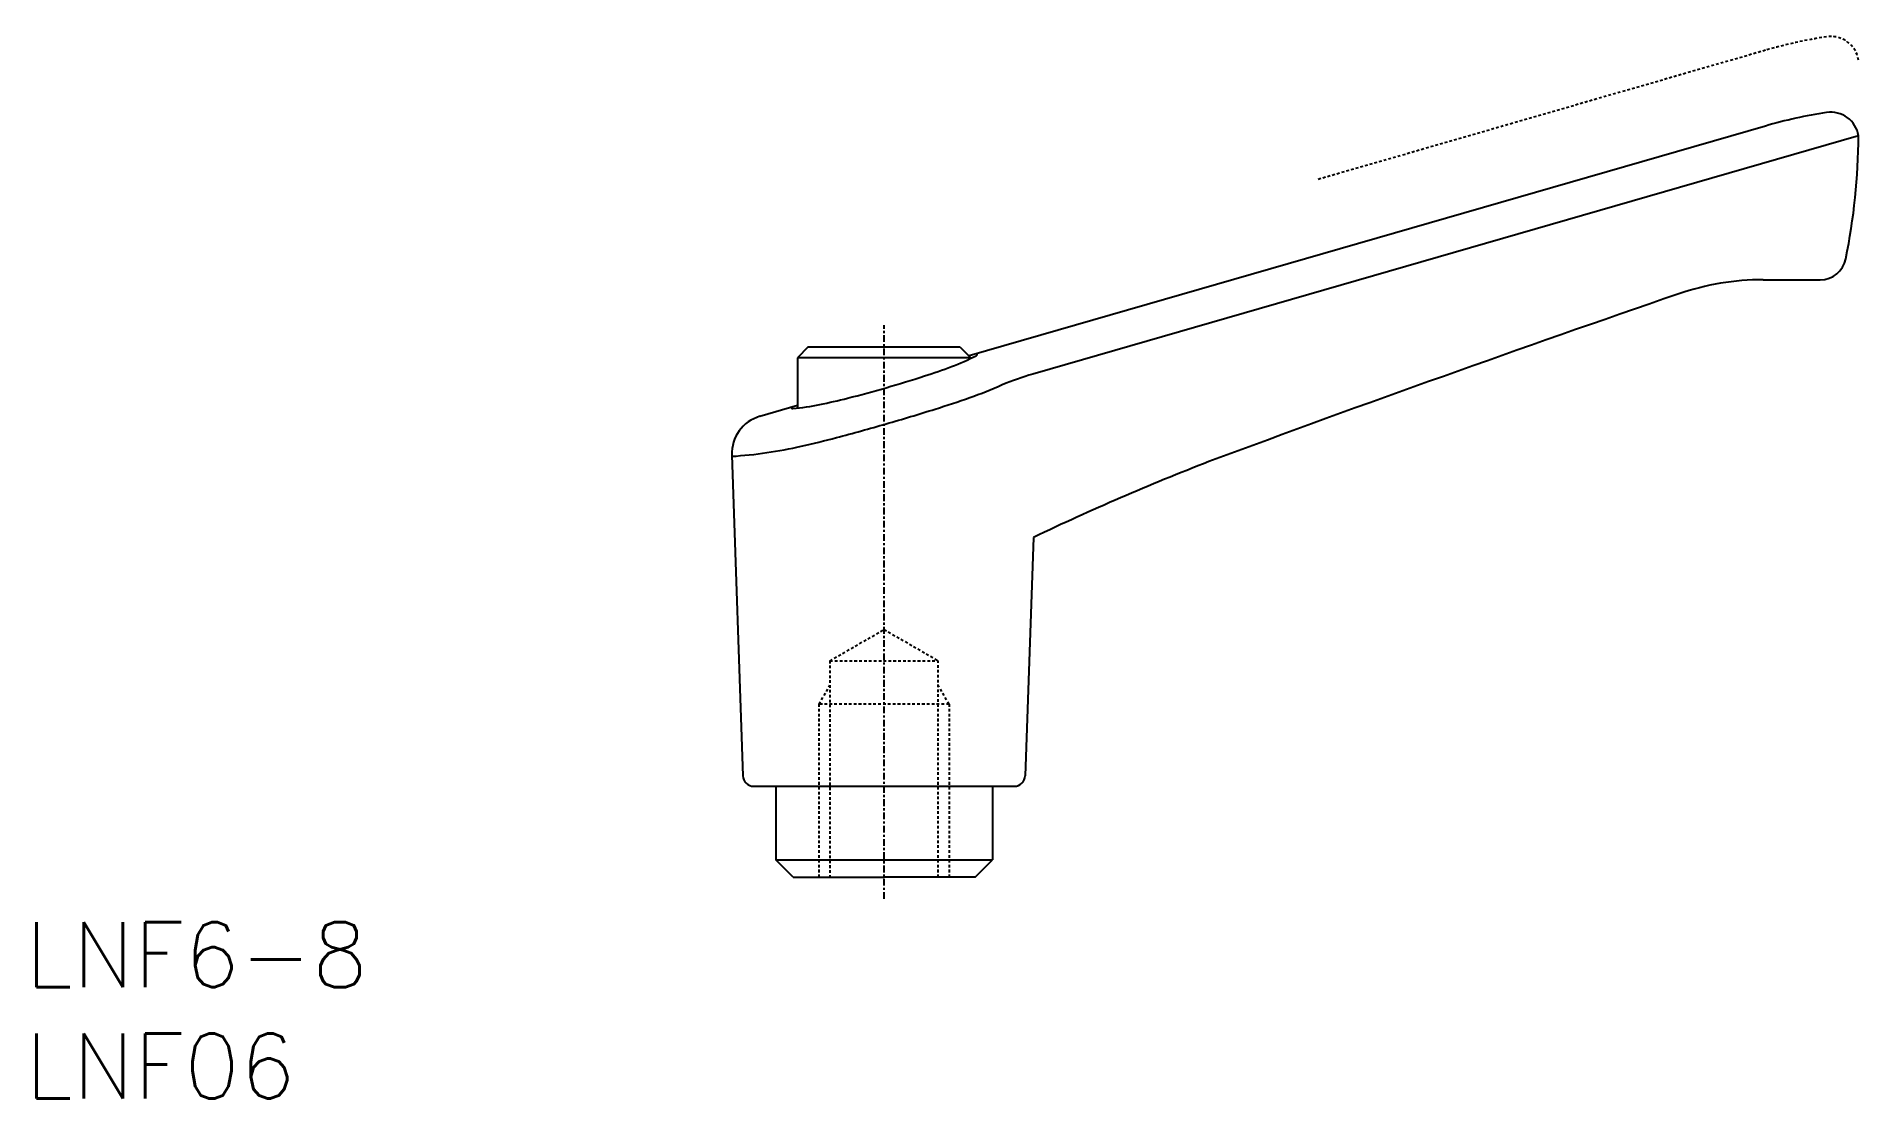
# Model space of a CAD drawing. Extents: x 8.4 to 92.6, y 35.1 to 84.2.
import ezdxf
from ezdxf.enums import TextEntityAlignment as Align

# ---------------------------------------------------------------- set-up
doc = ezdxf.new("R2010")
doc.units = 0
doc.header["$LTSCALE"] = 0.25
doc.linetypes.add('CENTER', pattern=[2, 1.25, -0.25, 0.25, -0.25])
doc.linetypes.add('DASHED', pattern=[0.75, 0.5, -0.25])
doc.layers.get('0').update_dxf_attribs({"linetype": 'CONTINUOUS'})
doc.layers.add('CENTER', color=1, linetype='CENTER')
doc.styles.get("Standard").update_dxf_attribs({"font": 'TXT.shx'})

msp = doc.modelspace()

# ---------------------------------------------------------------- linework, layer by layer
at = {"color": 3, "linetype": 'DASHED'}
for p, q in [((88.253, 83.54), (67.553, 77.562)), ((45.053, 55.34), (47.553, 56.784)), ((47.553, 56.784), (50.053, 55.34)), ((45.053, 55.34), (45.053, 45.34)), ((45.053, 55.34), (50.053, 55.34)), ((50.053, 45.34), (50.053, 55.34)), ((44.553, 53.34), (45.053, 54.206)), ((50.553, 53.34), (50.053, 54.206)), ((44.553, 45.34), (44.553, 53.34)), ((50.553, 53.34), (44.553, 53.34)), ((50.553, 53.34), (50.553, 45.34))]:
    msp.add_line(p, q, dxfattribs=at)
at = {"color": 7, "linetype": 'CONTINUOUS'}
for p, q in [((88.253, 80.04), (51.475, 69.419)), ((92.553, 79.59), (54.42, 68.577)), ((88.154, 72.94), (90.787, 72.94)), ((44.053, 69.84), (43.553, 69.34)), ((44.053, 69.84), (51.053, 69.84)), ((51.053, 69.84), (51.553, 69.34)), ((51.553, 69.34), (43.553, 69.34)), ((43.553, 69.34), (43.553, 67.008)), ((51.553, 69.34), (51.553, 69.306)), ((43.553, 67.131), (41.818, 66.63)), ((40.519, 64.838), (41.036, 50.023)), ((54.455, 61.04), (54.07, 50.023)), ((41.536, 49.54), (53.57, 49.54)), ((42.553, 49.54), (42.553, 46.14)), ((52.553, 49.54), (52.553, 46.14)), ((42.553, 46.14), (52.553, 46.14)), ((43.353, 45.34), (42.553, 46.14)), ((51.753, 45.34), (52.553, 46.14)), ((43.353, 45.34), (47.553, 45.34)), ((51.753, 45.34), (47.553, 45.34))]:
    msp.add_line(p, q, dxfattribs=at)
at = {"color": 3, "linetype": 'DASHED'}
msp.add_lwpolyline([(91.073, 84.165, 0.032859), (88.253, 83.54, -0.262219)], format="xyb", dxfattribs=at)
at = {"color": 7, "linetype": 'CONTINUOUS'}
for points in [[(91.073, 80.665, 0.032859), (88.253, 80.04, -0.262219)], [(62.553, 64.54, 0.018386), (54.455, 61.04, 35.237248)]]:
    msp.add_lwpolyline(points, format="xyb", dxfattribs=at)
at = {"color": 3, "linetype": 'DASHED'}
msp.add_arc((91.27, 82.88), 1.3, 9.33159, 98.71608, dxfattribs=at)
at = {"color": 7, "linetype": 'CONTINUOUS'}
for centre, radius, start, end in [((91.27, 79.38), 1.3, 9.33159, 98.71608), ((62.554, 79.826), 30, 348.61368, 359.54967), ((90.787, 74.14), 1.2, 270, 348.61368), ((88.154, 60.94), 12, 90, 108.98995), ((409.651, -873.288), 1000, 108.989955, 110.30994), ((46.567, 79.86), 11.673, 290.5355, 296.69477), ((51.774, 69.505), 0.0825, 296.69477, 16.10896), ((31.609, 123.494), 57.811, 286.10896, 287.94552), ((40.464, 96.153), 29.071, 287.94552, 290.5355), ((58.582, 54.166), 15, 106.10896, 111.80973), ((38.694, 95.642), 29.071, 281.68242, 284.2724), ((31.609, 123.494), 57.811, 284.2724, 286.10896), ((34.754, 115.17), 50.531, 287.45715, 289.36088), ((44.754, 86.71), 20.365, 289.36088, 293.91948), ((42.318, 64.901), 1.8, 106.10896, 182), ((43.332, 67.067), 0.0825, 196.10896, 275.52314), ((42.217, 78.604), 11.673, 275.52314, 281.68242), ((19.688, 163.077), 100.751, 286.10896, 287.45715), ((32.483, 114.514), 50.531, 282.85704, 284.76077), ((19.688, 163.077), 100.751, 284.76077, 286.10896), ((39.196, 85.105), 20.365, 273.72935, 282.85704), ((41.536, 50.04), 0.5, 182, 270), ((53.57, 50.04), 0.5, 270, 358)]:
    msp.add_arc(centre, radius, start, end, dxfattribs=at)
at = {"layer": 'CENTER'}
msp.add_line((47.553, 44.34), (47.553, 70.84), dxfattribs=at)

# ---------------------------------------------------------------- texts
at = {"color": 7, "linetype": 'CONTINUOUS'}
for s, p in [('LNF6-8', (7.895, 41.757)), ('LNF06', (7.895, 36.614))]:
    msp.add_text(s, height=3, dxfattribs=at).set_placement(p, align=Align.MIDDLE_LEFT)

doc.saveas('drawing.dxf')
